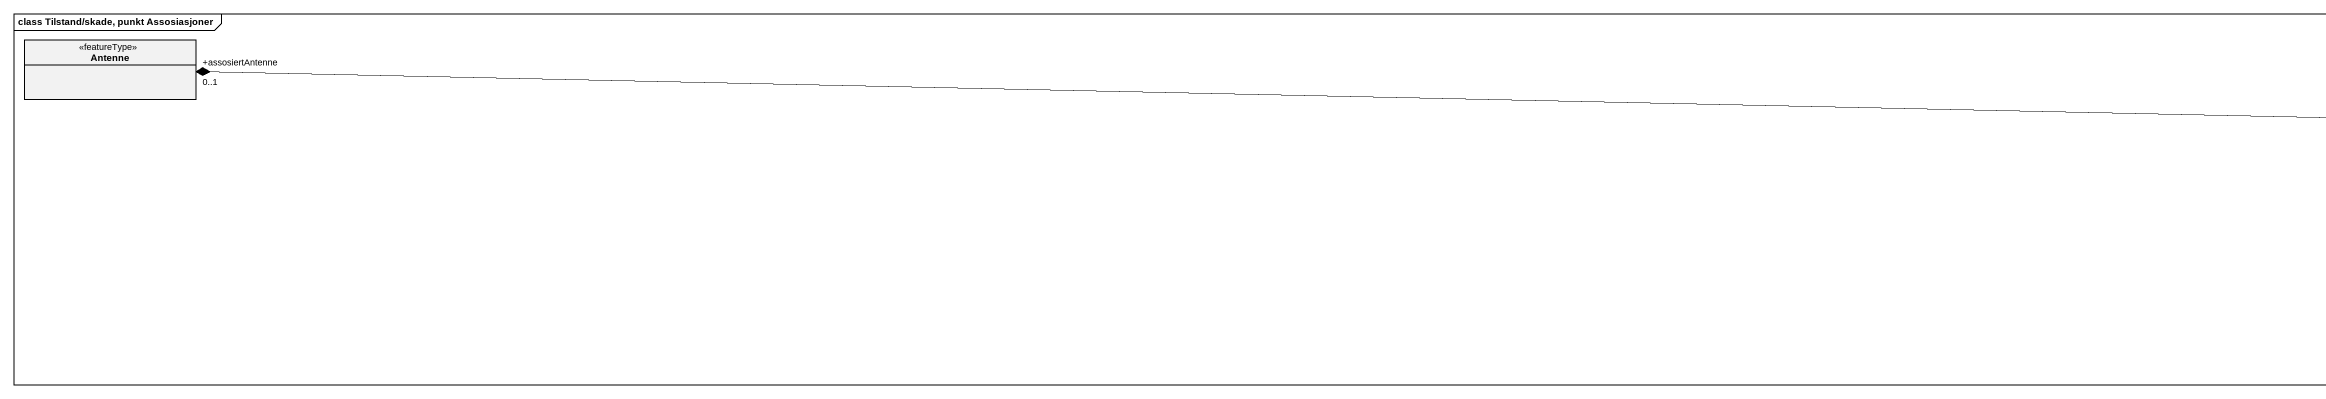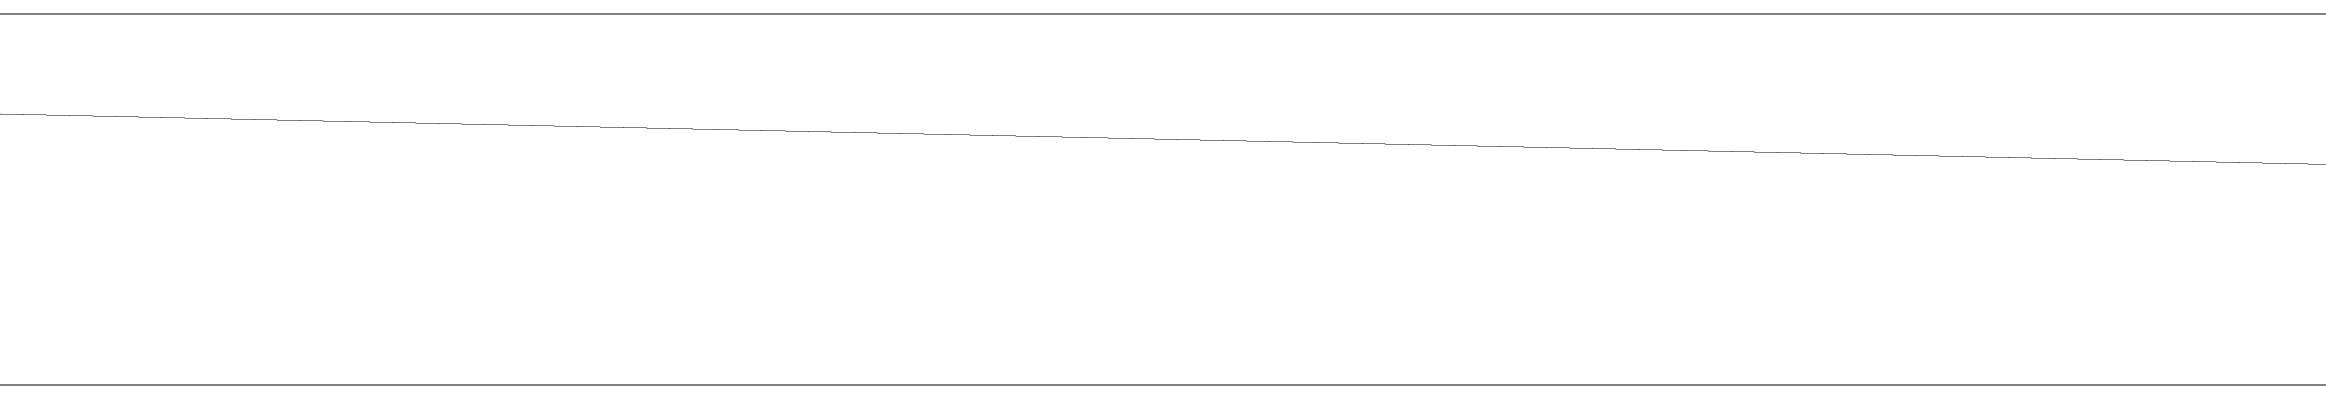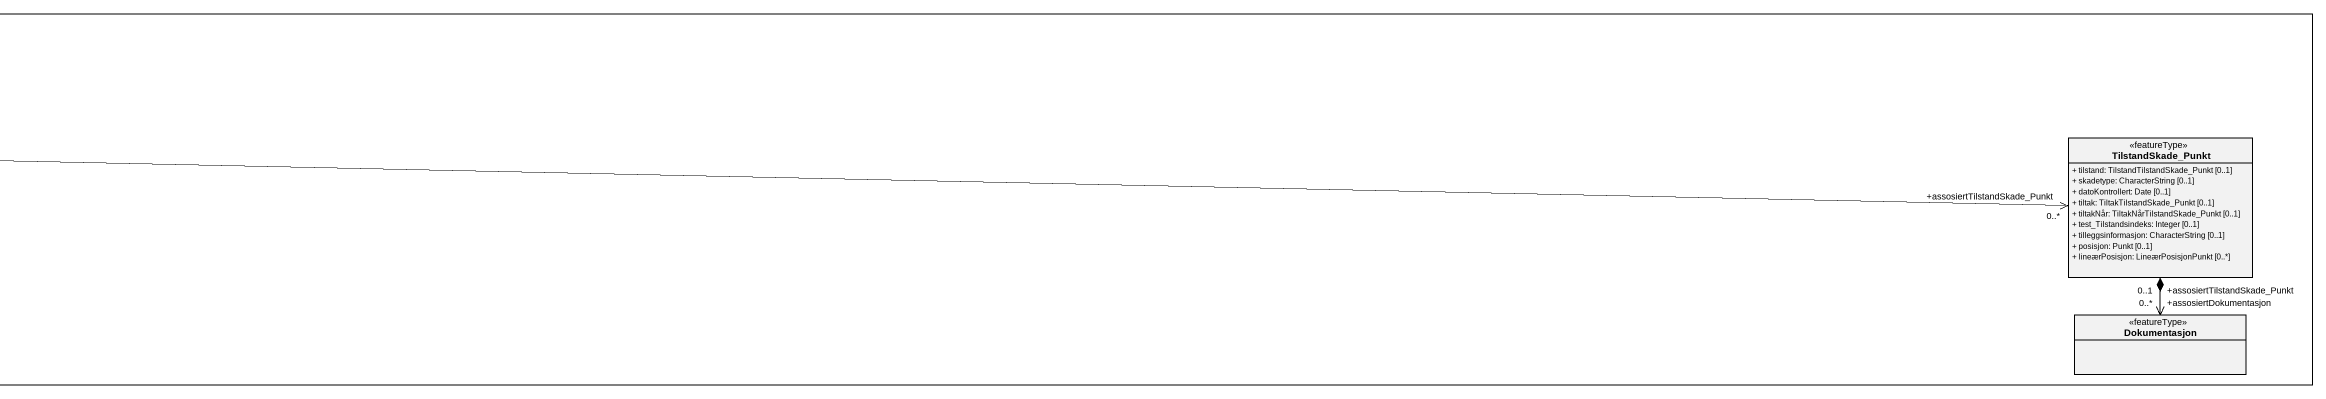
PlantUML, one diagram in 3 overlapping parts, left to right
@startuml
mainframe class Tilstand/skade, punkt Assosiasjoner
hide circle
hide empty members
skinparam classAttributeIconSize 0
class Antenne <<featureType>>
class TilstandSkade_Punkt <<featureType>> {
  + tilstand: TilstandTilstandSkade_Punkt [0..1]
  + skadetype: CharacterString [0..1]
  + datoKontrollert: Date [0..1]
  + tiltak: TiltakTilstandSkade_Punkt [0..1]
  + tiltakNår: TiltakNårTilstandSkade_Punkt [0..1]
  + test_Tilstandsindeks: Integer [0..1]
  + tilleggsinformasjon: CharacterString [0..1]
  + posisjon: Punkt [0..1]
  + lineærPosisjon: LineærPosisjonPunkt [0..*]
}
class Dokumentasjon <<featureType>>
TilstandSkade_Punkt "+assosiertTilstandSkade_Punkt\n0..*" <-left-* "+assosiertAntenne\n0..1" Antenne
Dokumentasjon "+assosiertDokumentasjon\n0..*" <-up-* "+assosiertTilstandSkade_Punkt\n0..1" TilstandSkade_Punkt
@enduml
